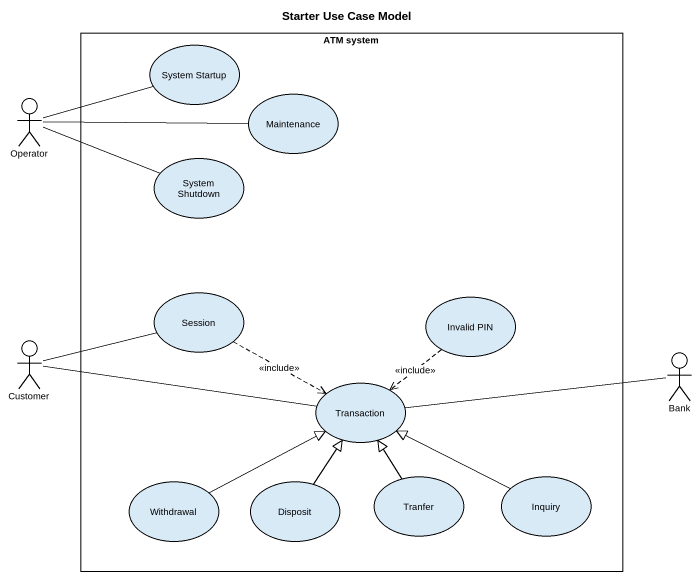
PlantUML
@startuml
title Starter Use Case Model
rectangle "ATM system" as ATM_system {
  usecase "System Startup" as System_Startup
  usecase Maintenance
  usecase "System Shutdown" as System_Shutdown
  usecase Session
  usecase "Invalid PIN" as Invalid_PIN
  usecase Transaction
  usecase Withdrawal
  usecase Disposit
  usecase Tranfer
  usecase Inquiry
}
actor Operator
actor Customer
actor Bank
Operator -right- System_Startup
Operator -right- Maintenance
Operator -right- System_Shutdown
Session .right.> Transaction : <<include>>
Invalid_PIN ..> Transaction : <<include>>
Customer -right- Session
Customer -right- Transaction
Bank -left- Transaction
Withdrawal -right-|> Transaction
Disposit -up-|> Transaction
Tranfer -up-|> Transaction
Inquiry -left-|> Transaction
@enduml
